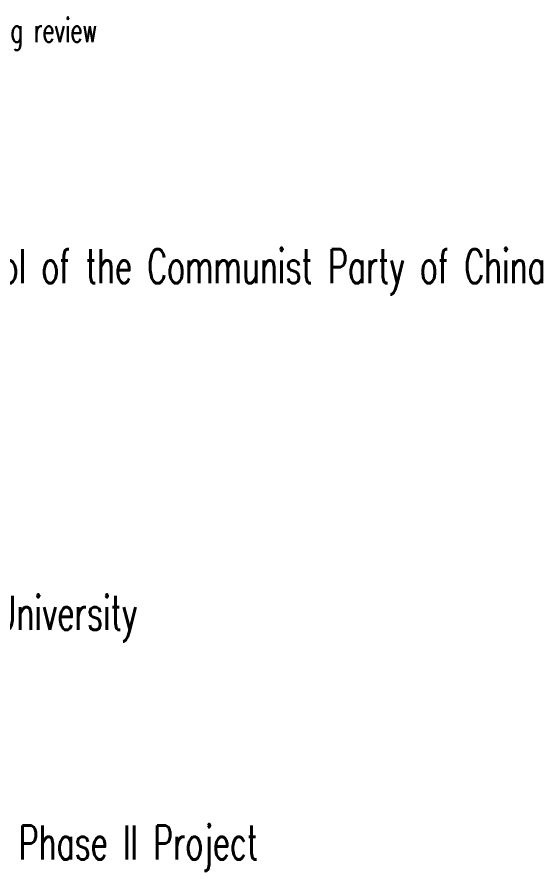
# Model space of a CAD drawing. Extents: x 68709 to 334654, y -65926 to 107615.
# Drawn here: x 248150 to 261282, y 25840 to 47194 of the extents above; entities that cross this region are included whole.
import ezdxf
from ezdxf.enums import TextEntityAlignment as Align

# ---------------------------------------------------------------- set-up
doc = ezdxf.new("R2010")
doc.units = 0
doc.header["$LTSCALE"] = 2000
doc.header["$MEASUREMENT"] = 0
doc.layers.get('0').update_dxf_attribs({"linetype": 'CONTINUOUS'})
doc.layers.add('SL-TK_TEXT', color=220, linetype='CONTINUOUS')
doc.styles.add('TONGJI-FONT', font='simplex.shx', dxfattribs={"width": 0.65})

# ---------------------------------------------------------------- blocks, each defined once
blk = doc.blocks.new('0x_tk_A0_LIN$0$TJAD_TK_LOGO')
at = {"style": 'TONGJI-FONT', "width": 0.65}
blk.add_text('Architectural Design & Research Institute of Tongji University', height=0.258835, dxfattribs=at).set_placement((0.6, -0.4754), align=Align.MIDDLE_CENTER)
blk = doc.blocks.new('0x_tk_A0_LIN$0$TJAD_TK_A0')
at = {"color": 1, "xscale": 22.02171320475958, "yscale": 22.02171320475958, "zscale": 22.02171320475958}
blk.add_blockref('0x_tk_A0_LIN$0$TJAD_TK_LOGO', (2098.79, -92.38), dxfattribs=at)
blk = doc.blocks.new('0x_tk_A0_LIN')
blk.add_blockref('0x_tk_A0_LIN$0$TJAD_TK_A0', (-973, 441.7))
at = {"color": 31, "style": 'TONGJI-FONT', "width": 0.65}
for s, p in [('Shanghai Municipal Party School of the Communist Party of China', (1116.33, 393.81)), ('Shanghai Municipal Party School Phase II Project', (1112.59, 297.72))]:
    blk.add_text(s, height=5.6667, dxfattribs=at).set_placement(p)

msp = doc.modelspace()

# ---------------------------------------------------------------- block references
at = {"xscale": 150, "yscale": 150, "zscale": 150}
msp.add_blockref('0x_tk_A0_LIN', (68709.2, -18534.8), dxfattribs=at)

# ---------------------------------------------------------------- texts
at = {"layer": 'SL-TK_TEXT', "style": 'TONGJI-FONT', "width": 0.65}
msp.add_text('Modify according to the opinions of civil defense drawing review', height=600, dxfattribs=at).set_placement((241584.2, 46865.2), align=Align.MIDDLE_CENTER)

doc.saveas('drawing.dxf')
